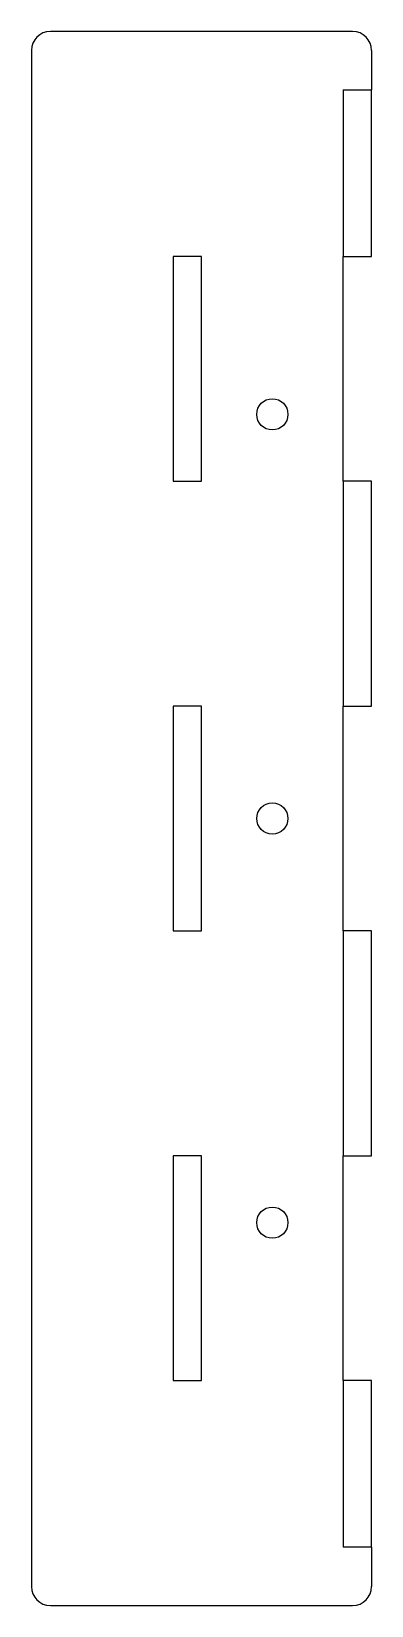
# Model space of a CAD drawing. Header units: millimetres. Extents: x -33 to 3, y 18 to 184.
import ezdxf

# ---------------------------------------------------------------- set-up
doc = ezdxf.new("R2010")
doc.units = ezdxf.units.MM
doc.layers.add('Shape2DView', color=7, linetype='CONTINUOUS')

msp = doc.modelspace()

# ---------------------------------------------------------------- linework, layer by layer
at = {"layer": 'Shape2DView'}
for p, q in [((1, 184), (-31, 184)), ((-33, 182), (-33, 19.5)), ((3, 182), (3, 177.833)), ((0, 177.833), (0, 160.214)), ((0, 177.833), (3, 177.833)), ((3, 160.214), (3, 177.833)), ((-15, 160.214), (-18, 160.214)), ((-18, 160.214), (-18, 136.429)), ((-15, 136.429), (-15, 160.214)), ((0, 136.429), (0, 160.214)), ((0, 160.214), (3, 160.214)), ((-18, 136.429), (-15, 136.429)), ((0, 136.429), (0, 112.643)), ((3, 136.429), (0, 136.429)), ((3, 112.643), (3, 136.429)), ((-15, 112.643), (-18, 112.643)), ((-18, 112.643), (-18, 88.8571)), ((-15, 88.8571), (-15, 112.643)), ((0, 88.8571), (0, 112.643)), ((0, 112.643), (3, 112.643)), ((-18, 88.8571), (-15, 88.8571)), ((0, 88.8571), (0, 65.0714)), ((3, 88.8571), (0, 88.8571)), ((3, 65.0714), (3, 88.8571)), ((-15, 65.0714), (-18, 65.0714)), ((-18, 65.0714), (-18, 41.2857)), ((-15, 41.2857), (-15, 65.0714)), ((0, 41.2857), (0, 65.0714)), ((0, 65.0714), (3, 65.0714)), ((-18, 41.2857), (-15, 41.2857)), ((0, 41.2857), (0, 23.6667)), ((3, 41.2857), (0, 41.2857)), ((3, 23.6667), (3, 41.2857)), ((3, 23.6667), (0, 23.6667)), ((3, 23.6667), (3, 19.5)), ((-31, 17.5), (1, 17.5))]:
    msp.add_line(p, q, dxfattribs=at)
for centre in [(-7.5, 143.5), (-7.5, 100.75), (-7.5, 58)]:
    msp.add_circle(centre, 1.65, dxfattribs=at)
for centre, start, end in [((-31, 182), 90, 180), ((1, 182), 0, 90), ((-31, 19.5), 180, -90), ((1, 19.5), -90, 0)]:
    msp.add_arc(centre, 2, start, end, dxfattribs=at)

doc.saveas('drawing.dxf')
